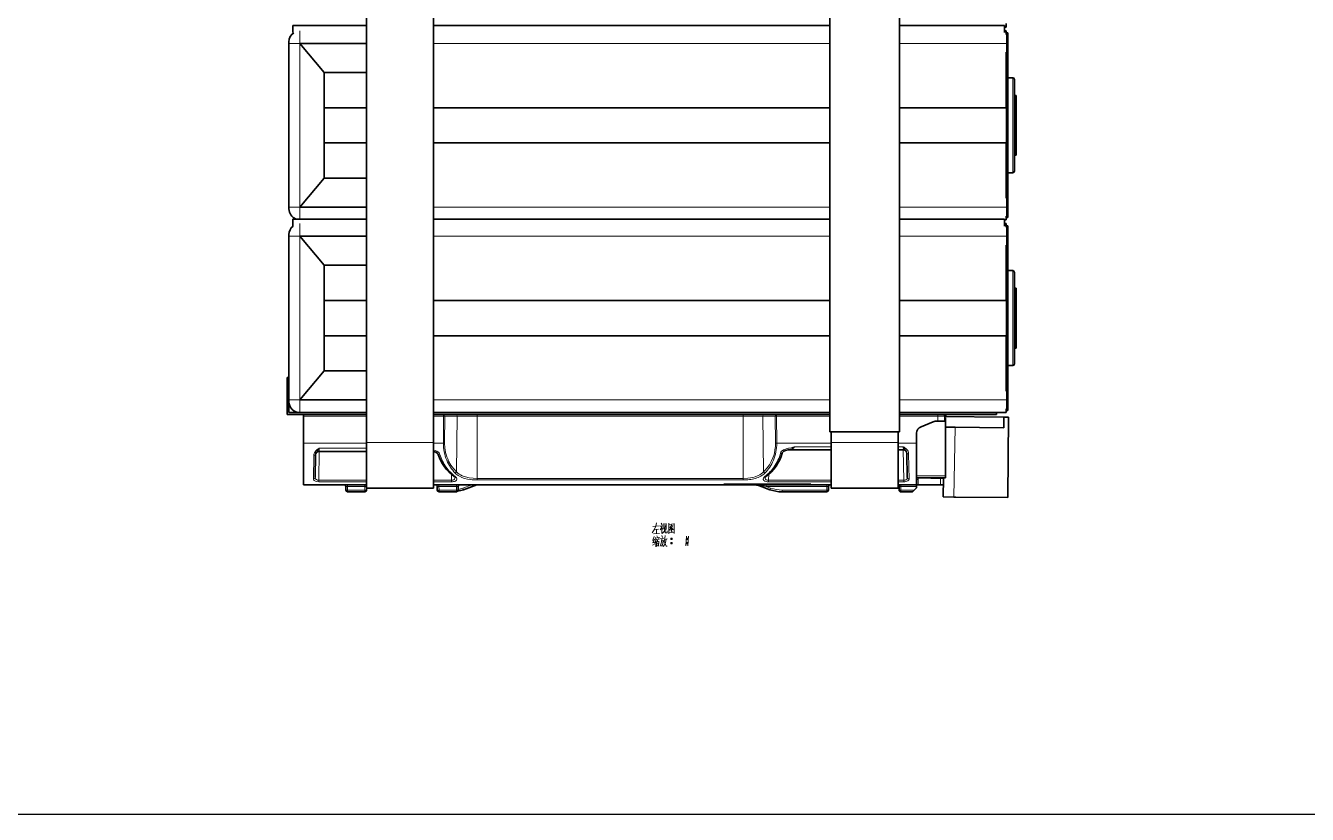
# Model space of a CAD drawing. Extents: x -1051 to 2563, y -231 to 775.
# Drawn here: x -459.7 to -95.6, y -155.3 to 68.8 of the extents above; entities that cross this region are included whole.
import ezdxf

# ---------------------------------------------------------------- set-up
doc = ezdxf.new("R2010")
doc.units = 0

msp = doc.modelspace()

# ---------------------------------------------------------------- linework, layer by layer
at = {"color": 7, "lineweight": 35}
for p, q in [((-362.806, 240.043), (-362.806, -49.677)), ((-343.806, 240.043), (-343.806, -49.677)), ((-231.206, 237.043), (-231.206, -46.677)), ((-211.406, 237.043), (-211.406, -46.677)), ((-362.806, 68.8), (-383.761, 68.8)), ((-231.206, 68.8), (-343.806, 68.8)), ((-181.631, 68.8), (-211.406, 68.8)), ((-384.871, 17.233), (-384.871, 63.733)), ((-180.931, 63.733), (-180.931, 17.233)), ((-180.806, 17.233), (-180.806, 63.733)), ((-180.806, 63.733), (-180.806, 17.233)), ((-180.631, 17.233), (-180.631, 63.733)), ((-231.206, 45.483), (-343.806, 45.483)), ((-181.041, 45.483), (-211.406, 45.483)), ((-231.206, 35.483), (-343.806, 35.483)), ((-181.041, 35.483), (-211.406, 35.483)), ((-362.806, 13.845), (-383.761, 13.845)), ((-231.206, 13.845), (-343.806, 13.845)), ((-181.631, 13.845), (-211.406, 13.845)), ((-384.871, -37.567), (-384.871, 8.933)), ((-180.931, 8.933), (-180.931, -37.567)), ((-180.806, -37.567), (-180.806, 8.933)), ((-180.806, 8.933), (-180.806, -37.567)), ((-180.631, -37.567), (-180.631, 8.933)), ((-231.206, -9.317), (-343.806, -9.317)), ((-181.041, -9.317), (-211.406, -9.317)), ((-231.206, -19.317), (-343.806, -19.317)), ((-181.041, -19.317), (-211.406, -19.317)), ((-362.806, -41.177), (-384.871, -41.177)), ((-231.206, -41.177), (-343.806, -41.177)), ((-248.567, -41.677), (-338.747, -41.677)), ((-255.885, -41.677), (-331.429, -41.677)), ((-183.871, -41.177), (-211.406, -41.177)), ((-180.628, -65.329), (-180.429, -42.501)), ((-261.372, -61.677), (-343.806, -61.677)), ((-236.572, -61.484), (-261.372, -61.484)), ((-236.572, -61.677), (-261.372, -61.677))]:
    msp.add_line(p, q, dxfattribs=at)
at = {"color": 7, "lineweight": 35, "ltscale": 0.026446}
for p, q in [((-181.151, 69.381), (-181.151, 68.323)), ((-181.151, 67.343), (-181.151, 66.286)), ((-181.151, 14.681), (-181.151, 13.623)), ((-181.151, 12.543), (-181.151, 11.486))]:
    msp.add_line(p, q, dxfattribs=at)
at = {"color": 7, "lineweight": 35, "ltscale": 0.05}
for p, q in [((-383.761, 66.8), (-383.761, 68.8)), ((-181.631, 68.8), (-181.631, 66.8)), ((-181.136, 26.983), (-181.136, 24.983)), ((-383.761, 11.845), (-383.761, 13.845)), ((-181.631, 13.845), (-181.631, 11.845)), ((-181.136, 1.183), (-181.136, -0.817))]:
    msp.add_line(p, q, dxfattribs=at)
at = {"color": 7, "lineweight": 13, "ltscale": 0.09025}
for p, q in [((-381.761, 67.343), (-381.761, 63.733)), ((-381.761, 8.933), (-381.761, 12.543)), ((-381.761, -37.567), (-381.761, -41.177))]:
    msp.add_line(p, q, dxfattribs=at)
at = {"color": 7, "lineweight": 35, "ltscale": 0.012}
for p, q in [((-181.631, 68.323), (-181.151, 68.323)), ((-181.631, 67.343), (-181.151, 67.343)), ((-181.151, 13.623), (-181.631, 13.623)), ((-181.151, 12.543), (-181.631, 12.543))]:
    msp.add_line(p, q, dxfattribs=at)
at = {"color": 7, "lineweight": 35, "ltscale": 0.0055}
for p, q in [((-180.931, 66.286), (-181.151, 66.286)), ((-181.151, 61.233), (-180.931, 61.233)), ((-181.151, 53.983), (-180.931, 53.983)), ((-181.151, 26.983), (-180.931, 26.983)), ((-181.151, 19.733), (-180.931, 19.733)), ((-180.931, 14.681), (-181.151, 14.681)), ((-180.931, 11.486), (-181.151, 11.486)), ((-181.151, 6.433), (-180.931, 6.433)), ((-181.151, -0.817), (-180.931, -0.817)), ((-181.151, -27.817), (-180.931, -27.817)), ((-181.151, -35.067), (-180.931, -35.067)), ((-180.931, -40.119), (-181.151, -40.119))]:
    msp.add_line(p, q, dxfattribs=at)
at = {"color": 7, "lineweight": 35, "ltscale": 0.075}
for p, q in [((-180.931, 66.733), (-180.931, 63.733)), ((-180.806, 63.733), (-180.806, 66.733)), ((-180.806, 66.733), (-180.806, 63.733)), ((-180.631, 63.733), (-180.631, 66.733)), ((-180.931, 17.233), (-180.931, 14.233)), ((-180.806, 14.233), (-180.806, 17.233)), ((-180.806, 17.233), (-180.806, 14.233)), ((-180.631, 14.233), (-180.631, 17.233)), ((-180.931, 11.933), (-180.931, 8.933)), ((-180.806, 8.933), (-180.806, 11.933)), ((-180.806, 11.933), (-180.806, 8.933)), ((-180.631, 8.933), (-180.631, 11.933)), ((-180.931, -37.567), (-180.931, -40.567)), ((-180.806, -40.567), (-180.806, -37.567)), ((-180.806, -37.567), (-180.806, -40.567)), ((-180.631, -40.567), (-180.631, -37.567)), ((-230.806, -46.677), (-230.806, -49.677)), ((-211.806, -46.677), (-211.806, -49.677))]:
    msp.add_line(p, q, dxfattribs=at)
at = {"color": 7, "lineweight": 35, "ltscale": 0.003125}
for p, q in [((-180.806, 66.733), (-180.931, 66.733)), ((-180.806, 14.233), (-180.931, 14.233)), ((-180.806, 11.933), (-180.931, 11.933)), ((-180.806, -40.567), (-180.931, -40.567))]:
    msp.add_line(p, q, dxfattribs=at)
at = {"color": 7, "lineweight": 35, "ltscale": 0.063804}
for p, q in [((-180.931, 66.286), (-180.931, 63.733)), ((-180.931, 17.233), (-180.931, 14.681)), ((-180.931, 11.486), (-180.931, 8.933))]:
    msp.add_line(p, q, dxfattribs=at)
at = {"color": 7, "lineweight": 35, "ltscale": 0.004375}
for p, q in [((-180.806, 66.733), (-180.631, 66.733)), ((-180.806, 14.233), (-180.631, 14.233)), ((-180.806, 11.933), (-180.631, 11.933)), ((-180.806, -40.567), (-180.631, -40.567))]:
    msp.add_line(p, q, dxfattribs=at)
at = {"color": 7, "lineweight": 35, "ltscale": 0.0125}
for p, q in [((-384.871, 63.733), (-384.871, 64.233)), ((-178.761, 48.983), (-178.261, 48.983)), ((-178.761, 31.983), (-178.261, 31.983)), ((-178.761, 31.983), (-178.261, 31.983)), ((-384.871, 16.733), (-384.871, 17.233)), ((-384.871, 8.933), (-384.871, 9.433)), ((-178.761, -5.817), (-178.261, -5.817)), ((-178.761, -22.817), (-178.261, -22.817)), ((-178.761, -22.817), (-178.261, -22.817)), ((-384.871, -31.177), (-385.371, -31.177)), ((-384.871, -38.067), (-384.871, -37.567)), ((-183.871, -41.677), (-183.871, -41.177)), ((-198.363, -59.677), (-198.363, -59.177))]:
    msp.add_line(p, q, dxfattribs=at)
at = {"color": 7, "lineweight": 13, "ltscale": 0.07775}
for p, q in [((-381.761, 63.733), (-384.871, 63.733)), ((-381.761, 17.233), (-384.871, 17.233)), ((-381.761, 8.933), (-384.871, 8.933)), ((-381.761, -37.567), (-384.871, -37.567))]:
    msp.add_line(p, q, dxfattribs=at)
at = {"color": 7, "lineweight": 35, "ltscale": 0.473875}
for p, q in [((-381.761, 63.733), (-362.806, 63.733)), ((-381.761, 17.233), (-362.806, 17.233)), ((-381.761, 8.933), (-362.806, 8.933)), ((-381.761, -37.567), (-362.806, -37.567))]:
    msp.add_line(p, q, dxfattribs=at)
at = {"color": 7, "lineweight": 35, "ltscale": 0.268718}
for p, q in [((-374.871, 55.483), (-381.761, 63.733)), ((-374.871, 25.483), (-381.761, 17.233)), ((-374.871, 0.683), (-381.761, 8.933)), ((-374.871, -29.317), (-381.761, -37.567))]:
    msp.add_line(p, q, dxfattribs=at)
at = {"color": 7, "lineweight": 13}
for p, q in [((-381.761, 17.233), (-381.761, 63.733)), ((-231.206, 63.733), (-343.806, 63.733)), ((-180.931, 63.733), (-211.406, 63.733)), ((-231.206, 17.233), (-343.806, 17.233)), ((-180.931, 17.233), (-211.406, 17.233)), ((-381.761, -37.567), (-381.761, 8.933)), ((-231.206, 8.933), (-343.806, 8.933)), ((-180.931, 8.933), (-211.406, 8.933)), ((-231.206, -37.567), (-343.806, -37.567)), ((-180.931, -37.567), (-211.406, -37.567)), ((-331.429, -42.185), (-255.885, -42.185)), ((-255.885, -59.879), (-331.429, -59.879)), ((-255.885, -60.313), (-331.429, -60.313))]:
    msp.add_line(p, q, dxfattribs=at)
at = {"color": 7, "lineweight": 35, "ltscale": 0.0625}
for p, q in [((-180.931, 61.233), (-180.931, 63.733)), ((-180.931, 19.733), (-180.931, 17.233)), ((-180.931, 6.433), (-180.931, 8.933)), ((-180.931, -35.067), (-180.931, -37.567))]:
    msp.add_line(p, q, dxfattribs=at)
at = {"color": 7, "lineweight": 13, "ltscale": 0.003125}
for p, q in [((-180.806, 63.733), (-180.931, 63.733)), ((-180.806, 17.233), (-180.931, 17.233)), ((-180.806, 8.933), (-180.931, 8.933)), ((-180.806, -37.567), (-180.931, -37.567))]:
    msp.add_line(p, q, dxfattribs=at)
at = {"color": 7, "lineweight": 13, "ltscale": 0.004375}
for p, q in [((-180.806, 63.733), (-180.631, 63.733)), ((-180.806, 17.233), (-180.631, 17.233)), ((-180.806, 8.933), (-180.631, 8.933)), ((-180.806, -37.567), (-180.631, -37.567))]:
    msp.add_line(p, q, dxfattribs=at)
at = {"color": 7, "lineweight": 35, "ltscale": 0.39375}
for p, q in [((-181.151, 45.483), (-181.151, 61.233)), ((-181.151, 19.733), (-181.151, 35.483)), ((-181.151, -9.317), (-181.151, 6.433)), ((-181.151, -35.067), (-181.151, -19.317))]:
    msp.add_line(p, q, dxfattribs=at)
at = {"color": 7, "lineweight": 35, "ltscale": 0.301625}
for p, q in [((-362.806, 55.483), (-374.871, 55.483)), ((-374.871, 45.483), (-362.806, 45.483)), ((-362.806, 35.483), (-374.871, 35.483)), ((-362.806, 25.483), (-374.871, 25.483)), ((-362.806, 0.683), (-374.871, 0.683)), ((-374.871, -9.317), (-362.806, -9.317)), ((-362.806, -19.317), (-374.871, -19.317)), ((-362.806, -29.317), (-374.871, -29.317))]:
    msp.add_line(p, q, dxfattribs=at)
at = {"color": 7, "lineweight": 35, "ltscale": 0.25}
for p, q in [((-374.871, 45.483), (-374.871, 55.483)), ((-374.871, 35.483), (-374.871, 45.483)), ((-181.041, 35.483), (-181.041, 45.483)), ((-374.871, 25.483), (-374.871, 35.483)), ((-374.871, -9.317), (-374.871, 0.683)), ((-374.871, -19.317), (-374.871, -9.317)), ((-181.041, -9.317), (-181.041, -19.317)), ((-374.871, -29.317), (-374.871, -19.317)), ((-384.871, -41.177), (-384.871, -31.177))]:
    msp.add_line(p, q, dxfattribs=at)
at = {"color": 7, "lineweight": 35, "ltscale": 0.000376511}
for p, q in [((-181.151, 55.983), (-181.136, 55.983)), ((-181.151, 24.983), (-181.136, 24.983)), ((-181.151, 1.183), (-181.136, 1.183)), ((-181.151, -29.817), (-181.136, -29.817))]:
    msp.add_line(p, q, dxfattribs=at)
at = {"color": 7, "lineweight": 35, "ltscale": 0.050001}
for p, q in [((-181.136, 53.983), (-181.136, 55.983)), ((-181.136, -29.817), (-181.136, -27.817))]:
    msp.add_line(p, q, dxfattribs=at)
at = {"color": 7, "lineweight": 35, "ltscale": 0.03425}
for p, q in [((-180.631, 53.983), (-179.261, 53.983)), ((-180.631, 26.983), (-179.261, 26.983)), ((-180.631, 26.983), (-179.261, 26.983)), ((-180.631, -0.817), (-179.261, -0.817)), ((-180.631, -27.817), (-179.261, -27.817)), ((-180.631, -27.817), (-179.261, -27.817))]:
    msp.add_line(p, q, dxfattribs=at)
at = {"color": 7, "lineweight": 13, "ltscale": 0.3375}
for p, q in [((-179.261, 40.483), (-179.261, 53.983)), ((-179.261, 26.983), (-179.261, 40.483)), ((-179.261, -14.317), (-179.261, -0.817)), ((-179.261, -27.817), (-179.261, -14.317))]:
    msp.add_line(p, q, dxfattribs=at)
at = {"color": 7, "lineweight": 35, "ltscale": 0.325}
for p, q in [((-178.761, 40.483), (-178.761, 53.483)), ((-178.761, 27.483), (-178.761, 40.483)), ((-178.761, -14.317), (-178.761, -1.317)), ((-178.761, -27.317), (-178.761, -14.317)), ((-362.806, -62.677), (-362.806, -49.677)), ((-343.806, -62.677), (-343.806, -49.677)), ((-230.806, -62.677), (-230.806, -49.677)), ((-211.806, -62.677), (-211.806, -49.677))]:
    msp.add_line(p, q, dxfattribs=at)
at = {"color": 7, "lineweight": 35, "ltscale": 0.212486}
msp.add_line((-178.761, 40.984), (-178.761, 49.483), dxfattribs=at)
at = {"color": 7, "lineweight": 35, "ltscale": 0.425}
for p, q in [((-178.261, 31.983), (-178.261, 48.983)), ((-178.261, -22.817), (-178.261, -5.817))]:
    msp.add_line(p, q, dxfattribs=at)
at = {"color": 7, "lineweight": 35, "ltscale": 0.005}
for p, q in [((-178.761, 40.983), (-178.561, 40.983)), ((-178.761, 39.983), (-178.561, 39.983)), ((-178.761, -12.817), (-178.561, -12.817)), ((-178.761, -13.817), (-178.561, -13.817)), ((-178.761, -14.817), (-178.561, -14.817)), ((-178.761, -15.817), (-178.561, -15.817))]:
    msp.add_line(p, q, dxfattribs=at)
at = {"color": 7, "lineweight": 35, "ltscale": 0.025}
for p, q in [((-178.761, 39.983), (-178.761, 40.983)), ((-178.561, 39.983), (-178.561, 40.983)), ((-178.761, -13.817), (-178.761, -12.817)), ((-178.761, -14.817), (-178.761, -13.817)), ((-178.561, -13.817), (-178.561, -12.817)), ((-178.561, -14.817), (-178.561, -13.817)), ((-178.761, -15.817), (-178.761, -14.817)), ((-178.561, -15.817), (-178.561, -14.817)), ((-198.363, -43.677), (-198.363, -42.677))]:
    msp.add_line(p, q, dxfattribs=at)
at = {"color": 7, "lineweight": 35, "ltscale": 0.2125}
msp.add_line((-178.761, 31.483), (-178.761, 39.983), dxfattribs=at)
at = {"color": 7, "lineweight": 35, "ltscale": 0.005124}
for p, q in [((-181.136, 26.983), (-180.931, 26.983)), ((-181.136, -27.817), (-180.931, -27.817))]:
    msp.add_line(p, q, dxfattribs=at)
at = {"color": 7, "lineweight": 13, "ltscale": 0.084715}
msp.add_line((-381.761, 13.845), (-381.761, 17.233), dxfattribs=at)
at = {"color": 7, "lineweight": 35, "ltscale": 0.1875}
msp.add_line((-178.761, -12.817), (-178.761, -5.317), dxfattribs=at)
at = {"color": 7, "lineweight": 35, "ltscale": 0.187499}
msp.add_line((-178.761, -23.317), (-178.761, -15.817), dxfattribs=at)
at = {"color": 7, "lineweight": 35, "ltscale": 0.2625}
msp.add_line((-385.371, -41.677), (-385.371, -31.177), dxfattribs=at)
at = {"color": 7, "lineweight": 35, "ltscale": 0.063803}
msp.add_line((-180.931, -37.567), (-180.931, -40.119), dxfattribs=at)
at = {"color": 7, "lineweight": 35, "ltscale": 0.127464}
msp.add_line((-380.273, -41.677), (-385.371, -41.677), dxfattribs=at)
at = {"color": 7, "lineweight": 35, "ltscale": 0.192736}
msp.add_line((-380.772, -42.177), (-380.772, -49.886), dxfattribs=at)
at = {"color": 7, "lineweight": 13, "ltscale": 0.449129}
for p, q in [((-380.772, -42.177), (-362.806, -42.181)), ((-362.806, -49.886), (-380.772, -49.886))]:
    msp.add_line(p, q, dxfattribs=at)
at = {"color": 7, "lineweight": 35, "ltscale": 0.436629}
msp.add_line((-362.806, -41.677), (-380.272, -41.677), dxfattribs=at)
at = {"color": 7, "lineweight": 35, "ltscale": 0.071326}
msp.add_line((-340.953, -41.677), (-343.806, -41.677), dxfattribs=at)
at = {"color": 7, "lineweight": 13, "ltscale": 0.071326}
msp.add_line((-343.806, -42.185), (-340.953, -42.185), dxfattribs=at)
at = {"color": 7, "lineweight": 13, "ltscale": 0.192523}
for p, q in [((-340.953, -42.185), (-341.009, -49.886)), ((-340.656, -49.886), (-340.6, -42.185)), ((-246.714, -42.185), (-246.659, -49.886)), ((-246.361, -42.185), (-246.305, -49.886))]:
    msp.add_line(p, q, dxfattribs=at)
at = {"color": 7, "lineweight": 35, "ltscale": 0.087696}
for p, q in [((-337.445, -41.677), (-340.953, -41.677)), ((-246.361, -41.677), (-249.869, -41.677))]:
    msp.add_line(p, q, dxfattribs=at)
at = {"color": 7, "lineweight": 13, "ltscale": 0.0125}
for p, q in [((-340.953, -41.677), (-340.953, -42.177)), ((-246.361, -41.677), (-246.361, -42.177))]:
    msp.add_line(p, q, dxfattribs=at)
at = {"color": 7, "lineweight": 13, "ltscale": 0.000218201}
msp.add_line((-340.953, -42.177), (-340.953, -42.185), dxfattribs=at)
at = {"color": 7, "lineweight": 13, "ltscale": 0.000218202}
for p, q in [((-340.6, -42.177), (-340.6, -42.185)), ((-246.715, -42.185), (-246.715, -42.177))]:
    msp.add_line(p, q, dxfattribs=at)
at = {"color": 7, "lineweight": 13, "ltscale": 0.087695}
msp.add_line((-340.6, -42.185), (-337.092, -42.185), dxfattribs=at)
at = {"color": 7, "lineweight": 35, "ltscale": 0.150416}
for p, q in [((-331.429, -41.677), (-337.445, -41.677)), ((-249.869, -41.677), (-255.885, -41.677))]:
    msp.add_line(p, q, dxfattribs=at)
at = {"color": 7, "lineweight": 13, "ltscale": 0.395757}
for p, q in [((-337.092, -42.185), (-337.287, -58.014)), ((-250.222, -42.185), (-250.027, -58.014))]:
    msp.add_line(p, q, dxfattribs=at)
at = {"color": 7, "lineweight": 13, "ltscale": 0.012718}
for p, q in [((-331.429, -42.185), (-331.429, -41.677)), ((-255.885, -42.185), (-255.885, -41.677)), ((-200.572, -42.185), (-200.572, -41.677))]:
    msp.add_line(p, q, dxfattribs=at)
at = {"color": 7, "lineweight": 13, "ltscale": 0.442337}
for p, q in [((-331.429, -42.185), (-331.429, -59.879)), ((-255.885, -42.185), (-255.885, -59.879))]:
    msp.add_line(p, q, dxfattribs=at)
at = {"color": 7, "lineweight": 13, "ltscale": 0.087696}
msp.add_line((-250.222, -42.185), (-246.714, -42.185), dxfattribs=at)
at = {"color": 7, "lineweight": 13, "ltscale": 0.004783}
msp.add_line((-246.552, -42.186), (-246.361, -42.185), dxfattribs=at)
at = {"color": 7, "lineweight": 35, "ltscale": 0.37886}
msp.add_line((-231.206, -41.677), (-246.361, -41.677), dxfattribs=at)
at = {"color": 7, "lineweight": 13, "ltscale": 0.37886}
msp.add_line((-246.361, -42.185), (-231.206, -42.185), dxfattribs=at)
at = {"color": 7, "lineweight": 35, "ltscale": 0.270871}
msp.add_line((-200.572, -41.677), (-211.406, -41.677), dxfattribs=at)
at = {"color": 7, "lineweight": 13, "ltscale": 0.270871}
msp.add_line((-211.406, -42.185), (-200.572, -42.185), dxfattribs=at)
at = {"color": 7, "lineweight": 13, "ltscale": 0.078759}
msp.add_line((-201.513, -43.677), (-198.363, -43.677), dxfattribs=at)
at = {"color": 7, "lineweight": 35, "ltscale": 0.000418923}
msp.add_line((-200.81, -43.576), (-200.793, -43.576), dxfattribs=at)
at = {"color": 7, "lineweight": 35, "ltscale": 0.005533}
msp.add_line((-200.793, -43.576), (-200.572, -43.572), dxfattribs=at)
at = {"color": 7, "lineweight": 35, "ltscale": 0.0375}
msp.add_line((-199.072, -41.677), (-200.572, -41.677), dxfattribs=at)
at = {"color": 7, "lineweight": 13, "ltscale": 0.034663}
msp.add_line((-200.572, -42.185), (-200.572, -43.572), dxfattribs=at)
at = {"color": 7, "lineweight": 35, "ltscale": 0.050008}
msp.add_line((-200.572, -43.572), (-198.572, -43.537), dxfattribs=at)
at = {"color": 7, "lineweight": 35, "ltscale": 0.379986}
msp.add_line((-183.871, -41.677), (-199.071, -41.677), dxfattribs=at)
at = {"color": 7, "lineweight": 35, "ltscale": 0.034009}
msp.add_line((-198.572, -42.177), (-198.572, -43.537), dxfattribs=at)
at = {"color": 7, "lineweight": 35, "ltscale": 0.006346}
msp.add_line((-198.572, -42.573), (-198.567, -42.319), dxfattribs=at)
at = {"color": 7, "lineweight": 35, "ltscale": 0.005136}
msp.add_line((-198.572, -42.525), (-198.568, -42.319), dxfattribs=at)
at = {"color": 7, "lineweight": 35, "ltscale": 0.005218}
msp.add_line((-198.572, -42.677), (-198.363, -42.677), dxfattribs=at)
at = {"color": 7, "lineweight": 35, "ltscale": 0.008929}
for p, q in [((-198.565, -42.677), (-198.559, -42.32)), ((-198.564, -42.677), (-198.558, -42.32))]:
    msp.add_line(p, q, dxfattribs=at)
at = {"color": 7, "lineweight": 35, "ltscale": 0.420018}
msp.add_line((-181.758, -42.466), (-198.558, -42.32), dxfattribs=at)
at = {"color": 7, "lineweight": 35, "ltscale": 0.3875}
msp.add_line((-198.363, -43.677), (-198.363, -59.177), dxfattribs=at)
at = {"color": 7, "lineweight": 35, "ltscale": 0.068}
msp.add_line((-183.871, -41.177), (-181.151, -41.177), dxfattribs=at)
at = {"color": 7, "lineweight": 35, "ltscale": 0.074995}
msp.add_line((-181.756, -42.466), (-181.808, -45.466), dxfattribs=at)
at = {"color": 7, "lineweight": 35, "ltscale": 6.07304e-05}
msp.add_line((-181.777, -42.466), (-181.78, -42.466), dxfattribs=at)
at = {"color": 7, "lineweight": 35, "ltscale": 0.000204538}
msp.add_line((-181.768, -42.466), (-181.776, -42.466), dxfattribs=at)
at = {"color": 7, "lineweight": 35, "ltscale": 0.000204559}
msp.add_line((-181.759, -42.466), (-181.767, -42.466), dxfattribs=at)
at = {"color": 7, "lineweight": 35, "ltscale": 6.05805e-05}
msp.add_line((-181.756, -42.466), (-181.758, -42.466), dxfattribs=at)
at = {"color": 7, "lineweight": 35, "ltscale": 0.033169}
msp.add_line((-181.756, -42.466), (-180.429, -42.501), dxfattribs=at)
at = {"color": 7, "lineweight": 35, "ltscale": 0.026447}
msp.add_line((-181.151, -40.119), (-181.151, -41.177), dxfattribs=at)
at = {"color": 7, "lineweight": 35, "ltscale": 0.495}
msp.add_line((-211.406, -46.677), (-231.206, -46.677), dxfattribs=at)
at = {"color": 7, "lineweight": 13, "ltscale": 0.001503}
msp.add_line((-206.571, -46.971), (-206.572, -47.031), dxfattribs=at)
at = {"color": 7, "lineweight": 35, "ltscale": 0.000124359}
msp.add_line((-206.572, -47.031), (-206.572, -47.026), dxfattribs=at)
at = {"color": 7, "lineweight": 35, "ltscale": 0.071384}
msp.add_line((-206.572, -47.031), (-206.572, -49.886), dxfattribs=at)
at = {"color": 7, "lineweight": 35, "ltscale": 0.093154}
msp.add_line((-201.855, -43.79), (-205.314, -45.174), dxfattribs=at)
at = {"color": 7, "lineweight": 35, "ltscale": 0.06822}
msp.add_line((-195.634, -45.345), (-198.363, -45.321), dxfattribs=at)
at = {"color": 7, "lineweight": 13, "ltscale": 0.495991}
msp.add_line((-195.634, -45.345), (-195.98, -65.182), dxfattribs=at)
at = {"color": 7, "lineweight": 35, "ltscale": 0.345669}
msp.add_line((-195.634, -45.345), (-181.808, -45.466), dxfattribs=at)
at = {"color": 7, "lineweight": 35, "ltscale": 0.294764}
for p, q in [((-380.772, -49.886), (-380.772, -61.677)), ((-206.572, -49.886), (-206.572, -61.677))]:
    msp.add_line(p, q, dxfattribs=at)
at = {"color": 7, "lineweight": 13, "ltscale": 0.475}
for p, q in [((-343.806, -49.677), (-362.806, -49.677)), ((-230.806, -49.677), (-211.806, -49.677))]:
    msp.add_line(p, q, dxfattribs=at)
at = {"color": 7, "lineweight": 13, "ltscale": 0.069935}
msp.add_line((-341.009, -49.886), (-343.806, -49.886), dxfattribs=at)
at = {"color": 7, "lineweight": 13, "ltscale": 0.387469}
msp.add_line((-230.806, -49.886), (-246.305, -49.886), dxfattribs=at)
at = {"color": 7, "lineweight": 13, "ltscale": 0.261385}
msp.add_line((-230.806, -50.89), (-241.262, -50.89), dxfattribs=at)
at = {"color": 7, "lineweight": 13, "ltscale": 0.13087}
msp.add_line((-206.572, -49.886), (-211.806, -49.886), dxfattribs=at)
at = {"color": 7, "lineweight": 13, "ltscale": 0.036004}
msp.add_line((-210.366, -50.89), (-211.806, -50.89), dxfattribs=at)
at = {"color": 7, "lineweight": 13, "ltscale": 0.022077}
msp.add_line((-210.335, -51.773), (-210.366, -50.89), dxfattribs=at)
at = {"color": 7, "lineweight": 13, "ltscale": 0.168575}
msp.add_line((-377.928, -60.048), (-377.815, -53.306), dxfattribs=at)
at = {"color": 7, "lineweight": 35, "ltscale": 0.161553}
msp.add_line((-377.315, -53.163), (-377.428, -59.624), dxfattribs=at)
at = {"color": 7, "lineweight": 13, "ltscale": 0.204545}
msp.add_line((-376.298, -52.182), (-376.441, -60.362), dxfattribs=at)
at = {"color": 7, "lineweight": 13, "ltscale": 0.021593}
msp.add_line((-376.285, -51.318), (-376.315, -52.182), dxfattribs=at)
at = {"color": 7, "lineweight": 35, "ltscale": 0.337717}
msp.add_line((-362.806, -52.182), (-376.315, -52.182), dxfattribs=at)
at = {"color": 7, "lineweight": 13, "ltscale": 0.336965}
msp.add_line((-362.806, -51.318), (-376.285, -51.318), dxfattribs=at)
at = {"color": 7, "lineweight": 35, "ltscale": 0.309357}
msp.add_line((-230.806, -51.789), (-243.181, -51.789), dxfattribs=at)
at = {"color": 7, "lineweight": 13, "ltscale": 0.002434}
msp.add_line((-243.076, -51.783), (-243.173, -51.787), dxfattribs=at)
at = {"color": 7, "lineweight": 13, "ltscale": 0.013419}
msp.add_line((-242.733, -51.247), (-242.207, -51.14), dxfattribs=at)
at = {"color": 7, "lineweight": 35, "ltscale": 0.036786}
msp.add_line((-210.335, -51.789), (-211.806, -51.789), dxfattribs=at)
at = {"color": 7, "lineweight": 13, "ltscale": 0.214358}
msp.add_line((-210.352, -51.789), (-210.202, -60.362), dxfattribs=at)
at = {"color": 7, "lineweight": 13, "ltscale": 0.00040741}
msp.add_line((-210.335, -51.789), (-210.335, -51.773), dxfattribs=at)
at = {"color": 7, "lineweight": 35, "ltscale": 0.171454}
msp.add_line((-209.215, -59.624), (-209.335, -52.767), dxfattribs=at)
at = {"color": 7, "lineweight": 13, "ltscale": 0.178906}
msp.add_line((-208.835, -52.892), (-208.715, -60.048), dxfattribs=at)
at = {"color": 7, "lineweight": 35, "ltscale": 0.449129}
msp.add_line((-362.806, -61.677), (-380.772, -61.677), dxfattribs=at)
at = {"color": 7, "lineweight": 35, "ltscale": 0.04258}
msp.add_line((-379.068, -61.677), (-380.772, -61.677), dxfattribs=at)
at = {"color": 7, "lineweight": 35, "ltscale": 0.004755}
msp.add_line((-378.878, -61.677), (-379.068, -61.677), dxfattribs=at)
at = {"color": 7, "lineweight": 35, "ltscale": 0.013544}
msp.add_line((-378.336, -61.677), (-378.878, -61.677), dxfattribs=at)
at = {"color": 7, "lineweight": 35, "ltscale": 0.020272}
msp.add_line((-377.526, -61.677), (-378.336, -61.677), dxfattribs=at)
at = {"color": 7, "lineweight": 35, "ltscale": 0.023919}
msp.add_line((-376.569, -61.677), (-377.526, -61.677), dxfattribs=at)
at = {"color": 7, "lineweight": 35, "ltscale": 0.182902}
msp.add_line((-369.253, -61.677), (-376.569, -61.677), dxfattribs=at)
at = {"color": 7, "lineweight": 13, "ltscale": 0.011388}
for p, q in [((-376.441, -60.818), (-376.441, -60.362)), ((-338.66, -60.818), (-338.66, -60.362)), ((-248.655, -60.818), (-248.655, -60.362)), ((-210.202, -60.818), (-210.202, -60.362))]:
    msp.add_line(p, q, dxfattribs=at)
at = {"color": 7, "lineweight": 13, "ltscale": 0.34086}
for p, q in [((-376.441, -60.362), (-362.806, -60.362)), ((-362.806, -60.818), (-376.441, -60.818))]:
    msp.add_line(p, q, dxfattribs=at)
at = {"color": 7, "lineweight": 13, "ltscale": 0.012173}
for p, q in [((-368.259, -62.164), (-368.259, -61.677)), ((-363.284, -61.677), (-363.284, -62.164)), ((-342.259, -62.164), (-342.259, -61.677)), ((-337.284, -61.677), (-337.284, -62.164)), ((-249.303, -62.164), (-249.303, -61.677)), ((-232.084, -61.677), (-232.084, -62.164)), ((-211.059, -61.677), (-211.059, -62.164)), ((-368.232, -63.19), (-368.232, -63.677)), ((-342.232, -63.19), (-342.232, -63.677)), ((-337.311, -63.677), (-337.311, -63.19)), ((-244.808, -63.19), (-244.808, -63.677)), ((-232.111, -63.677), (-232.111, -63.19))]:
    msp.add_line(p, q, dxfattribs=at)
at = {"color": 7, "lineweight": 13, "ltscale": 0.128671}
for p, q in [((-343.806, -60.362), (-338.66, -60.362)), ((-338.66, -60.818), (-343.806, -60.818))]:
    msp.add_line(p, q, dxfattribs=at)
at = {"color": 7, "lineweight": 35, "ltscale": 0.013693}
msp.add_line((-343.259, -61.677), (-343.806, -61.677), dxfattribs=at)
at = {"color": 7, "lineweight": 13, "ltscale": 0.041648}
for p, q in [((-338.73, -58.698), (-338.66, -60.362)), ((-248.584, -58.698), (-248.655, -60.362))]:
    msp.add_line(p, q, dxfattribs=at)
at = {"color": 7, "lineweight": 13, "ltscale": 0.068405}
msp.add_line((-335.49, -62.612), (-332.918, -61.677), dxfattribs=at)
at = {"color": 7, "lineweight": 35, "ltscale": 0.102111}
msp.add_line((-335.319, -63.074), (-331.48, -61.677), dxfattribs=at)
at = {"color": 7, "lineweight": 13, "ltscale": 0.010861}
for p, q in [((-331.429, -60.313), (-331.429, -59.879)), ((-255.885, -59.879), (-255.885, -60.313))]:
    msp.add_line(p, q, dxfattribs=at)
at = {"color": 7, "lineweight": 13, "ltscale": 0.000214398}
msp.add_line((-320.636, -61.677), (-320.645, -61.677), dxfattribs=at)
at = {"color": 7, "lineweight": 13, "ltscale": 0.000228914}
msp.add_line((-318.243, -61.676), (-318.253, -61.677), dxfattribs=at)
at = {"color": 7, "lineweight": 13, "ltscale": 0.000351005}
msp.add_line((-316.695, -61.677), (-316.709, -61.676), dxfattribs=at)
at = {"color": 7, "lineweight": 13, "ltscale": 0.000234996}
msp.add_line((-314.107, -61.677), (-314.098, -61.677), dxfattribs=at)
at = {"color": 7, "lineweight": 13, "ltscale": 0.000215161}
msp.add_line((-279.936, -61.677), (-279.945, -61.677), dxfattribs=at)
at = {"color": 7, "lineweight": 13, "ltscale": 0.000275459}
for p, q in [((-277.439, -61.676), (-277.45, -61.677)), ((-275.893, -61.677), (-275.904, -61.676))]:
    msp.add_line(p, q, dxfattribs=at)
at = {"color": 7, "lineweight": 13, "ltscale": 0.000234234}
msp.add_line((-273.398, -61.677), (-273.407, -61.677), dxfattribs=at)
at = {"color": 7, "lineweight": 35, "ltscale": 0.004816}
for p, q in [((-261.372, -61.484), (-261.372, -61.677)), ((-236.572, -61.484), (-236.572, -61.677))]:
    msp.add_line(p, q, dxfattribs=at)
at = {"color": 7, "lineweight": 35, "ltscale": 0.000123599}
msp.add_line((-259.362, -61.677), (-259.367, -61.677), dxfattribs=at)
at = {"color": 7, "lineweight": 35, "ltscale": 0.008738}
msp.add_line((-259.362, -61.677), (-259.013, -61.677), dxfattribs=at)
at = {"color": 7, "lineweight": 35, "ltscale": 0.129748}
msp.add_line((-259.012, -61.677), (-253.823, -61.677), dxfattribs=at)
at = {"color": 7, "lineweight": 35, "ltscale": 0.028172}
msp.add_line((-253.83, -61.677), (-252.703, -61.677), dxfattribs=at)
at = {"color": 7, "lineweight": 13, "ltscale": 0.446206}
for p, q in [((-248.655, -60.362), (-230.806, -60.362)), ((-230.806, -60.818), (-248.655, -60.818))]:
    msp.add_line(p, q, dxfattribs=at)
at = {"color": 7, "lineweight": 35, "ltscale": 0.14413}
msp.add_line((-230.806, -61.677), (-236.572, -61.677), dxfattribs=at)
at = {"color": 7, "lineweight": 13, "ltscale": 0.040101}
for p, q in [((-211.806, -60.362), (-210.202, -60.362)), ((-210.202, -60.818), (-211.806, -60.818))]:
    msp.add_line(p, q, dxfattribs=at)
at = {"color": 7, "lineweight": 35, "ltscale": 0.13087}
msp.add_line((-206.572, -61.677), (-211.806, -61.677), dxfattribs=at)
at = {"color": 7, "lineweight": 13, "ltscale": 0.205218}
msp.add_line((-206.572, -59.177), (-198.363, -59.177), dxfattribs=at)
at = {"color": 7, "lineweight": 35, "ltscale": 0.205218}
msp.add_line((-206.572, -59.677), (-198.363, -59.677), dxfattribs=at)
at = {"color": 7, "lineweight": 35, "ltscale": 0.012173}
msp.add_line((-206.572, -62.164), (-206.572, -61.677), dxfattribs=at)
at = {"color": 7, "lineweight": 35, "ltscale": 0.012282}
msp.add_line((-206.08, -61.677), (-206.572, -61.677), dxfattribs=at)
at = {"color": 7, "lineweight": 35, "ltscale": 0.184729}
msp.add_line((-198.872, -59.87), (-206.258, -59.677), dxfattribs=at)
at = {"color": 7, "lineweight": 13, "ltscale": 0.037282}
msp.add_line((-206.08, -60.185), (-206.08, -61.677), dxfattribs=at)
at = {"color": 7, "lineweight": 35, "ltscale": 0.158598}
msp.add_line((-199.736, -61.677), (-206.08, -61.677), dxfattribs=at)
at = {"color": 7, "lineweight": 13, "ltscale": 0.045759}
msp.add_line((-199.736, -61.677), (-199.768, -59.847), dxfattribs=at)
at = {"color": 7, "lineweight": 35, "ltscale": 0.02052}
msp.add_line((-198.916, -61.677), (-199.736, -61.677), dxfattribs=at)
at = {"color": 7, "lineweight": 35, "ltscale": 0.130209}
msp.add_line((-198.975, -65.077), (-198.884, -59.87), dxfattribs=at)
at = {"color": 7, "lineweight": 13, "ltscale": 0.135051}
msp.add_line((-198.86, -59.677), (-198.955, -65.078), dxfattribs=at)
at = {"color": 7, "lineweight": 35, "ltscale": 0.025663}
for p, q in [((-368.732, -63.19), (-368.759, -62.164)), ((-342.759, -62.164), (-342.732, -63.19)), ((-336.784, -62.164), (-336.811, -63.19)), ((-231.584, -62.164), (-231.611, -63.19)), ((-211.559, -62.164), (-211.532, -63.19))]:
    msp.add_line(p, q, dxfattribs=at)
at = {"color": 7, "lineweight": 13, "ltscale": 0.124371}
for p, q in [((-363.284, -62.164), (-368.259, -62.164)), ((-337.284, -62.164), (-342.259, -62.164))]:
    msp.add_line(p, q, dxfattribs=at)
at = {"color": 7, "lineweight": 13, "ltscale": 0.025663}
for p, q in [((-368.259, -62.164), (-368.232, -63.19)), ((-363.284, -62.164), (-363.311, -63.19)), ((-342.259, -62.164), (-342.232, -63.19)), ((-337.284, -62.164), (-337.311, -63.19)), ((-232.084, -62.164), (-232.111, -63.19)), ((-211.032, -63.19), (-211.059, -62.164))]:
    msp.add_line(p, q, dxfattribs=at)
at = {"color": 7, "lineweight": 13, "ltscale": 0.123027}
for p, q in [((-363.311, -63.19), (-368.232, -63.19)), ((-337.311, -63.19), (-342.232, -63.19))]:
    msp.add_line(p, q, dxfattribs=at)
at = {"color": 7, "lineweight": 35, "ltscale": 0.123027}
for p, q in [((-368.232, -63.677), (-363.311, -63.677)), ((-342.232, -63.677), (-337.311, -63.677))]:
    msp.add_line(p, q, dxfattribs=at)
at = {"color": 7, "lineweight": 13, "ltscale": 0.008624}
msp.add_line((-363.311, -63.19), (-363.311, -63.535), dxfattribs=at)
at = {"color": 7, "lineweight": 13, "ltscale": 0.002627}
msp.add_line((-363.311, -63.535), (-363.311, -63.64), dxfattribs=at)
at = {"color": 7, "lineweight": 13, "ltscale": 0.000605774}
msp.add_line((-363.311, -63.64), (-363.311, -63.664), dxfattribs=at)
at = {"color": 7, "lineweight": 13, "ltscale": 0.000315857}
msp.add_line((-363.311, -63.664), (-363.311, -63.677), dxfattribs=at)
at = {"color": 7, "lineweight": 35, "ltscale": 0.012832}
msp.add_line((-362.798, -62.677), (-362.811, -63.19), dxfattribs=at)
at = {"color": 7, "lineweight": 35, "ltscale": 0.475}
for p, q in [((-362.806, -62.677), (-343.806, -62.677)), ((-211.806, -62.677), (-230.806, -62.677))]:
    msp.add_line(p, q, dxfattribs=at)
at = {"color": 7, "lineweight": 35, "ltscale": 0.000647736}
msp.add_line((-338.713, -63.677), (-338.739, -63.677), dxfattribs=at)
at = {"color": 7, "lineweight": 35, "ltscale": 0.000510703}
msp.add_line((-250.429, -62.273), (-250.41, -62.28), dxfattribs=at)
at = {"color": 7, "lineweight": 35, "ltscale": 0.058026}
msp.add_line((-248.229, -63.074), (-250.41, -62.28), dxfattribs=at)
at = {"color": 7, "lineweight": 13, "ltscale": 0.025314}
msp.add_line((-250.301, -61.993), (-249.303, -62.164), dxfattribs=at)
at = {"color": 7, "lineweight": 13, "ltscale": 0.430469}
msp.add_line((-232.084, -62.164), (-249.303, -62.164), dxfattribs=at)
at = {"color": 7, "lineweight": 13, "ltscale": 0.033131}
msp.add_line((-249.303, -62.164), (-248.058, -62.617), dxfattribs=at)
at = {"color": 7, "lineweight": 13, "ltscale": 0.317434}
msp.add_line((-232.111, -63.19), (-244.808, -63.19), dxfattribs=at)
at = {"color": 7, "lineweight": 35, "ltscale": 0.317434}
msp.add_line((-244.808, -63.677), (-232.111, -63.677), dxfattribs=at)
at = {"color": 7, "lineweight": 35, "ltscale": 0.000766617}
msp.add_line((-211.322, -63.584), (-211.347, -63.565), dxfattribs=at)
at = {"color": 7, "lineweight": 35, "ltscale": 0.000425235}
msp.add_line((-211.182, -63.654), (-211.165, -63.659), dxfattribs=at)
at = {"color": 7, "lineweight": 13, "ltscale": 0.112186}
msp.add_line((-206.572, -62.164), (-211.059, -62.164), dxfattribs=at)
at = {"color": 7, "lineweight": 13, "ltscale": 0.094521}
msp.add_line((-207.251, -63.19), (-211.032, -63.19), dxfattribs=at)
at = {"color": 7, "lineweight": 13, "ltscale": 0.00863}
msp.add_line((-211.032, -63.535), (-211.032, -63.19), dxfattribs=at)
at = {"color": 7, "lineweight": 13, "ltscale": 0.003543}
msp.add_line((-211.032, -63.677), (-211.032, -63.535), dxfattribs=at)
at = {"color": 7, "lineweight": 35, "ltscale": 0.082349}
msp.add_line((-211.032, -63.677), (-207.738, -63.677), dxfattribs=at)
at = {"color": 7, "lineweight": 35, "ltscale": 0.006053}
msp.add_line((-207.738, -63.677), (-207.567, -63.505), dxfattribs=at)
at = {"color": 7, "lineweight": 35, "ltscale": 0.011162}
msp.add_line((-207.567, -63.505), (-207.251, -63.19), dxfattribs=at)
at = {"color": 7, "lineweight": 35, "ltscale": 0.024031}
msp.add_line((-206.572, -62.51), (-207.251, -63.19), dxfattribs=at)
at = {"color": 7, "lineweight": 35, "ltscale": 0.008662}
msp.add_line((-206.572, -62.164), (-206.572, -62.51), dxfattribs=at)
at = {"color": 7, "lineweight": 35, "ltscale": 0.000505274}
msp.add_line((-198.955, -65.078), (-198.975, -65.077), dxfattribs=at)
at = {"color": 7, "lineweight": 35, "ltscale": 0.074403}
msp.add_line((-198.955, -65.078), (-195.98, -65.182), dxfattribs=at)
at = {"color": 7, "lineweight": 35, "ltscale": 0.013157}
msp.add_line((-195.98, -65.182), (-195.454, -65.2), dxfattribs=at)
at = {"color": 7, "lineweight": 35, "ltscale": 0.000554294}
msp.add_line((-195.478, -65.199), (-195.455, -65.2), dxfattribs=at)
at = {"color": 7, "lineweight": 35, "ltscale": 0.370664}
msp.add_line((-195.454, -65.2), (-180.628, -65.329), dxfattribs=at)
msp.add_lwpolyline([(-1051.36, 691.486), (268.584, 691.486), (268.584, -155.338), (-1051.36, -155.338)], close=True)
at = {"color": 7, "lineweight": 13}
for points in [[(-246.714, -42.177), (-246.68, -41.961), (-246.572, -41.776), (-246.471, -41.702), (-246.361, -41.677)], [(-200.572, -42.185), (-198.596, -42.178), (-198.574, -42.177), (-198.572, -42.177)], [(-340.656, -49.886), (-340.591, -51.187), (-340.38, -52.463), (-340.031, -53.692), (-339.792, -54.319), (-339.519, -54.924), (-338.88, -56.062), (-338.131, -57.094), (-337.287, -58.014)], [(-246.659, -49.886), (-246.691, -50.836), (-246.801, -51.772), (-246.986, -52.684), (-247.169, -53.345), (-247.389, -53.983), (-247.845, -55.025), (-248.385, -55.985), (-248.995, -56.857), (-249.661, -57.641), (-250.027, -58.014)], [(-243.07, -51.764), (-242.382, -51.579), (-242.052, -51.457), (-241.752, -51.311), (-241.482, -51.125), (-241.262, -50.89)], [(-241.262, -50.89), (-241.346, -51.078), (-241.562, -51.308)], [(-377.315, -53.163), (-377.32, -53.184), (-377.329, -53.198), (-377.359, -53.223), (-377.413, -53.251), (-377.561, -53.289), (-377.815, -53.306)], [(-377.315, -53.163), (-377.251, -52.812), (-377.096, -52.495), (-376.839, -52.139), (-376.285, -51.318)], [(-342.851, -52.152), (-342.617, -52.284), (-342.404, -52.441), (-342.221, -52.627), (-342.077, -52.84), (-341.98, -53.069)], [(-342.457, -53.08), (-342.449, -53.094), (-342.415, -53.115), (-342.292, -53.127), (-341.98, -53.069)], [(-244.743, -52.699), (-244.754, -52.716), (-244.768, -52.725), (-244.808, -52.737), (-244.887, -52.742), (-245.224, -52.688)], [(-244.38, -51.75), (-244.141, -51.64), (-243.629, -51.463), (-243.274, -51.368)], [(-209.335, -52.767), (-209.381, -52.469), (-209.495, -52.192), (-209.591, -52.029), (-209.805, -51.732)], [(-209.335, -52.767), (-209.331, -52.784), (-209.302, -52.814), (-209.176, -52.862), (-208.835, -52.892)], [(-337.288, -58.015), (-336.943, -58.336), (-336.566, -58.624), (-336.153, -58.881), (-335.711, -59.104), (-334.767, -59.451), (-333.69, -59.697), (-332.569, -59.834), (-331.429, -59.879)], [(-250.027, -58.014), (-250.349, -58.318), (-250.688, -58.583), (-251.106, -58.85), (-251.545, -59.078), (-252.406, -59.408), (-253.059, -59.584), (-253.733, -59.715), (-254.477, -59.811), (-255.885, -59.879)], [(-377.428, -59.624), (-377.485, -59.818), (-377.578, -59.926), (-377.703, -60.003), (-377.928, -60.048)], [(-376.441, -60.818), (-376.943, -60.781), (-377.378, -60.672), (-377.549, -60.596)], [(-376.441, -60.362), (-376.776, -60.329), (-377.071, -60.223), (-377.277, -60.061), (-377.396, -59.849), (-377.428, -59.624)], [(-337.69, -59.637), (-337.719, -59.871), (-337.834, -60.076), (-338.043, -60.236), (-338.321, -60.333), (-338.66, -60.362)], [(-337.66, -59.309), (-337.469, -59.481), (-337.323, -59.666), (-337.204, -59.941), (-337.207, -60.204), (-337.282, -60.363), (-337.417, -60.505), (-337.615, -60.626), (-337.87, -60.719), (-338.166, -60.782)], [(-337.955, -59.312), (-337.822, -59.352), (-337.66, -59.309)], [(-250.301, -61.993), (-250.334, -61.727), (-250.35, -61.686), (-250.356, -61.68), (-250.359, -61.678), (-250.363, -61.677)], [(-248.655, -60.818), (-249.053, -60.795), (-249.578, -60.676), (-249.722, -60.615), (-249.942, -60.467), (-250.074, -60.293), (-250.121, -60.135), (-250.116, -59.968), (-250.046, -59.762), (-249.911, -59.555), (-249.654, -59.309)], [(-249.36, -59.312), (-249.492, -59.352), (-249.654, -59.309)], [(-248.655, -60.362), (-248.988, -60.334), (-249.282, -60.231), (-249.484, -60.071), (-249.598, -59.861), (-249.624, -59.637)], [(-209.215, -59.624), (-209.251, -59.86), (-209.37, -60.065), (-209.582, -60.229), (-209.863, -60.328), (-210.202, -60.362)], [(-209.215, -59.624), (-209.158, -59.818), (-209.065, -59.926), (-208.94, -60.003), (-208.715, -60.048)], [(-368.759, -62.164), (-368.758, -62.163), (-368.749, -62.161), (-368.678, -62.159), (-368.259, -62.164)], [(-368.585, -63.195), (-368.708, -63.193), (-368.729, -63.191), (-368.731, -63.19), (-368.732, -63.19)], [(-342.759, -62.164), (-342.758, -62.163), (-342.749, -62.161), (-342.678, -62.159), (-342.259, -62.164)], [(-337.284, -62.164), (-336.806, -62.16), (-336.787, -62.162), (-336.785, -62.163), (-336.784, -62.164)], [(-232.084, -62.164), (-231.606, -62.16), (-231.587, -62.162), (-231.585, -62.163), (-231.584, -62.164)], [(-211.559, -62.164), (-211.558, -62.163), (-211.549, -62.161), (-211.478, -62.159), (-211.059, -62.164)], [(-280.451, -72.504), (-280.661, -73.449)], [(-279.121, -72.609), (-278.841, -73.029)], [(-278.351, -72.644), (-278.351, -74.324)], [(-277.686, -72.819), (-278.351, -72.889)], [(-277.756, -74.394), (-277.686, -72.714)], [(-276.916, -72.609), (-276.916, -74.079), (-276.916, -75.584)], [(-276.916, -72.644), (-276.916, -74.044), (-276.916, -75.444)], [(-275.446, -72.784), (-276.916, -72.924)], [(-275.481, -75.409), (-275.481, -74.044), (-275.446, -72.644)], [(-281.116, -74.499), (-281.676, -75.374)], [(-281.081, -76.354), (-281.536, -77.439)], [(-281.466, -73.519), (-279.646, -73.379)], [(-281.361, -75.619), (-279.646, -75.514)], [(-280.661, -73.449), (-281.116, -74.499)], [(-280.976, -74.429), (-279.891, -74.324)], [(-280.451, -74.394), (-280.486, -75.584)], [(-280.381, -76.179), (-280.206, -76.564)], [(-278.771, -73.274), (-278.946, -73.764), (-279.436, -74.499)], [(-279.401, -73.484), (-278.841, -73.414)], [(-278.946, -73.764), (-278.946, -75.549)], [(-278.946, -73.939), (-278.631, -74.254)], [(-278.911, -76.109), (-278.806, -76.669)], [(-278.841, -75.549), (-278.561, -75.269)], [(-278.561, -75.269), (-278.316, -74.919)], [(-278.141, -74.289), (-278.316, -74.919)], [(-278.036, -73.239), (-278.141, -74.289)], [(-278.001, -76.074), (-278.071, -76.809)], [(-278.001, -75.269), (-278.001, -74.184)], [(-277.861, -75.374), (-278.001, -75.269)], [(-277.441, -75.374), (-277.861, -75.374)], [(-277.441, -74.744), (-277.441, -75.374)], [(-276.916, -75.339), (-275.551, -75.234)], [(-276.846, -74.534), (-276.356, -74.114)], [(-276.146, -73.064), (-276.706, -73.869)], [(-276.391, -73.624), (-275.691, -74.359)], [(-276.391, -74.709), (-276.041, -75.094)], [(-276.356, -73.414), (-275.901, -73.344)], [(-276.356, -74.114), (-276.146, -73.834)], [(-276.286, -74.324), (-276.041, -74.604)], [(-276.146, -73.834), (-275.796, -73.204)], [(-275.691, -74.359), (-275.516, -74.324)], [(-275.481, -75.514), (-275.481, -75.409), (-275.551, -75.234)], [(-271.946, -76.249), (-272.051, -77.649), (-272.156, -79.049)], [(-271.351, -76.249), (-271.456, -77.649), (-271.561, -79.049)], [(-281.606, -78.804), (-280.906, -78.419)], [(-281.151, -77.369), (-281.571, -77.509)], [(-281.501, -78.139), (-280.976, -77.964)], [(-281.011, -77.124), (-281.466, -78.139)], [(-280.696, -77.649), (-281.011, -78.139)], [(-280.766, -76.669), (-280.871, -77.229)], [(-280.766, -76.809), (-279.716, -76.669)], [(-280.521, -77.089), (-280.696, -77.649)], [(-280.661, -77.579), (-280.661, -79.294)], [(-280.451, -77.369), (-279.751, -77.264)], [(-280.381, -77.789), (-280.346, -79.189)], [(-280.381, -77.894), (-279.856, -77.824)], [(-280.346, -78.454), (-279.961, -78.384)], [(-279.891, -78.944), (-280.311, -79.014)], [(-280.136, -77.334), (-280.206, -77.894)], [(-279.821, -77.719), (-279.891, -79.119)], [(-279.681, -76.564), (-279.821, -77.019)], [(-278.911, -76.949), (-279.016, -77.859), (-279.121, -78.279), (-279.436, -79.154)], [(-279.401, -77.019), (-278.351, -76.879)], [(-278.596, -77.439), (-278.701, -78.279), (-278.841, -79.119), (-279.051, -78.839)], [(-278.981, -77.614), (-278.596, -77.544)], [(-278.211, -78.699), (-278.596, -79.224)], [(-278.211, -77.439), (-278.386, -77.999)], [(-278.281, -77.684), (-277.721, -79.119)], [(-278.071, -76.809), (-278.211, -77.439)], [(-277.931, -78.069), (-278.211, -78.699)], [(-278.141, -77.194), (-277.441, -77.054)], [(-277.721, -77.124), (-277.931, -78.069)], [(-277.721, -79.119), (-277.406, -79.119)], [(-276.391, -76.984), (-276.006, -76.984)], [(-276.391, -78.244), (-276.006, -78.244)], [(-276.356, -76.879), (-276.041, -76.879)], [(-276.356, -77.124), (-276.041, -77.124)], [(-276.356, -78.139), (-276.041, -78.139)], [(-276.356, -78.384), (-276.041, -78.384)], [(-271.946, -76.984), (-271.561, -76.984)], [(-271.946, -78.244), (-271.561, -78.244)], [(-271.911, -76.879), (-271.596, -76.879)], [(-271.911, -77.124), (-271.596, -77.124)], [(-271.911, -78.139), (-271.596, -78.139)], [(-271.911, -78.384), (-271.596, -78.384)]]:
    msp.add_lwpolyline(points, dxfattribs=at)
at = {"color": 7, "lineweight": 35}
for points in [[(-343.806, -52.247), (-343.181, -52.449), (-342.793, -52.658), (-342.582, -52.851), (-342.457, -53.08)], [(-243.07, -51.764), (-243.789, -51.961), (-244.256, -52.164), (-244.53, -52.363), (-244.717, -52.627), (-244.743, -52.699)], [(-337.69, -59.637), (-337.692, -59.622), (-337.737, -59.53), (-337.923, -59.336), (-337.955, -59.312)], [(-249.624, -59.636), (-249.622, -59.622), (-249.577, -59.53), (-249.391, -59.336), (-249.36, -59.312)]]:
    msp.add_lwpolyline(points, dxfattribs=at)
at = {"color": 7, "lineweight": 13}
for points in [[(-276.286, -77.194), (-276.111, -77.194), (-276.006, -77.089), (-276.006, -76.914), (-276.111, -76.809), (-276.286, -76.809), (-276.391, -76.914), (-276.391, -77.089)], [(-276.286, -78.454), (-276.111, -78.454), (-276.006, -78.349), (-276.006, -78.174), (-276.111, -78.069), (-276.286, -78.069), (-276.391, -78.174), (-276.391, -78.349)], [(-271.841, -77.194), (-271.666, -77.194), (-271.561, -77.089), (-271.561, -76.914), (-271.666, -76.809), (-271.841, -76.809), (-271.946, -76.914), (-271.946, -77.089)], [(-271.841, -78.454), (-271.666, -78.454), (-271.561, -78.349), (-271.561, -78.174), (-271.666, -78.069), (-271.841, -78.069), (-271.946, -78.174), (-271.946, -78.349)]]:
    msp.add_lwpolyline(points, close=True, dxfattribs=at)
at = {"color": 7, "lineweight": 35}
for centre, radius, start, end in [((-381.761, 64.233), 3.11, 124.38608, 180.00001), ((-179.261, 53.483), 0.5, 0, 90), ((-179.261, 27.483), 0.5, 270, 360), ((-179.261, 27.483), 0.5, 270, 360), ((-381.761, 16.733), 3.11, 180.00001, 248.25934), ((-381.761, 9.433), 3.11, 129.16684, 180.00001), ((-179.261, -1.317), 0.5, 0, 90), ((-179.261, -27.317), 0.5, 270, 360), ((-179.261, -27.317), 0.5, 270, 360), ((-381.761, -38.067), 3.11, 180.00001, 270), ((-380.272, -42.177), 0.5, 90, 180.00001), ((-200.741, -46.575), 3, 91, 111.80141), ((-199.072, -42.177), 0.5, 0, 90), ((-199.103, -42.677), 1, 20.73629, 83.74795), ((-204.572, -47.031), 2, 111.80141, 180.00001), ((-376.314, -53.182), 1.001, 90.04087, 178.95708), ((-330.653, -49.292), 12.397, 197.79079, 233.91717), ((-256.656, -49.297), 12.39, 306.07411, 344.06047), ((-210.336, -52.79), 1.001, 1.04309, 89.96204), ((-369.259, -62.177), 0.5, 1.5, 90), ((-343.259, -62.177), 0.5, 1.5, 90), ((-336.284, -62.177), 0.5, 90, 178.5), ((-253.83, -71.677), 10, 70, 90), ((-231.085, -62.177), 0.5, 90, 178.5), ((-212.059, -62.177), 0.5, 1.5, 59.70208), ((-368.232, -63.177), 0.5, 181.5, 270), ((-363.311, -63.177), 0.5, 270, 358.5), ((-342.232, -63.177), 0.5, 181.5, 270), ((-337.311, -63.177), 0.5, 270, 358.5), ((-338.739, -53.677), 10, 280.35162, 290), ((-244.808, -53.677), 10, 250, 270), ((-232.111, -63.177), 0.5, 270, 358.5), ((-211.032, -63.177), 0.5, 181.5, 220.19589), ((-211.022, -63.167), 0.513, 220.28905, 230.79337), ((-211.031, -63.174), 0.503, 234.54012, 244.48486), ((-211.027, -63.164), 0.514, 244.60089, 252.46995), ((-211.032, -63.175), 0.502, 254.55547, 269.97479)]:
    msp.add_arc(centre, radius, start, end, dxfattribs=at)
at = {"color": 7, "lineweight": 13}
for centre, radius, start, end in [((-334.338, -1037.374), 995.193, 89.832499, 90.158538), ((-252.977, -1030.407), 988.225, 89.840279, 90.168619), ((-328.702, -49.984), 12.307, 179.54454, 202.68443), ((-258.568, -49.992), 12.262, 337.27598, 0.49539), ((-242.258, -48.514), 2.577, 282.32804, 292.75529), ((-202.031, -46.041), 9.644, 210.19196, 213.18488), ((-215.237, -59.327), 9.741, 56.79514, 60.00255), ((-376.052, -53.341), 1.764, 154.43502, 178.84445), ((-375.739, -53.489), 2.11, 134.98137, 154.48833), ((-375.029, -54.214), 3.126, 123.3164, 134.78574), ((-371.499, -59.651), 9.609, 119.87445, 123.10156), ((-345.574, -58.823), 7.222, 72.39346, 75.8364), ((-344.554, -55.677), 3.915, 64.20137, 72.68699), ((-329.936, -49.383), 12.595, 197.01732, 215.56191), ((-257.383, -49.381), 12.601, 325.25298, 344.7853), ((-239.551, -66.74), 15.817, 101.60383, 103.61206), ((-243.279, -47.996), 3.793, 273.07419, 281.17878), ((-243.12, -48.755), 3.017, 281.01327, 291.24598), ((-245.112, -36.402), 15.022, 281.15161, 283.09698), ((-242.683, -49.835), 1.851, 290.74091, 307.2656), ((-203.781, -47.087), 7.606, 213.80461, 217.63266), ((-211.615, -53.767), 3.105, 44.92885, 56.52921), ((-210.922, -53.066), 2.118, 25.24528, 44.74107), ((-210.639, -52.931), 1.805, 1.21566, 25.18759), ((-330.246, -49.598), 12.218, 215.58565, 232.63987), ((-329.306, -50.217), 11.658, 202.77264, 224.36017), ((-338.01, -57.646), 0.811, 297.07416, 332.96897), ((-249.305, -57.646), 0.811, 207.02791, 242.94338), ((-257.973, -50.241), 11.616, 315.60221, 337.27535), ((-257.086, -49.581), 12.242, 307.37687, 325.22758), ((-377.413, -60.06), 0.515, 178.63684, 214.11551), ((-377.204, -59.893), 0.783, 215.69512, 243.9112), ((-338.651, -57.49), 3.328, 269.85397, 278.3805), ((-333.967, -54.728), 5.172, 224.73462, 241.34095), ((-331.456, -45.151), 15.162, 263.20716, 270.10114), ((-255.861, -45.113), 15.2, 269.9094, 276.7845), ((-255.337, -49.213), 11.066, 276.59666, 285.62282), ((-253.838, -81.075), 19.398, 84.76102, 89.97684), ((-254.257, -53.012), 7.115, 285.48843, 298.4631), ((-254.08, -83.548), 21.883, 80.05521, 84.71975), ((-253.344, -54.732), 5.167, 298.64444, 315.26923), ((-210.187, -57.597), 3.221, 269.72881, 280.83016), ((-209.891, -59.016), 1.77, 280.06076, 296.75933), ((-209.439, -59.892), 0.783, 296.0927, 324.29645), ((-209.229, -60.06), 0.514, 325.83297, 1.39225), ((-207.079, -60.185), 0.998, 359.99866, 30.64017), ((-362.963, -71.054), 8.895, 88.98967, 92.06677), ((-338.729, -53.712), 9.472, 281.71232, 289.99661), ((-244.808, -53.69), 9.5, 250.00016, 269.99984)]:
    msp.add_arc(centre, radius, start, end, dxfattribs=at)
for centre, major_axis, ratio, start_param, end_param in [((-340.953, -42.177), (0, 0.5), 0.7071068, 4.712389, 6.2831853), ((-340.953, -42.177), (-0.5, 0.004), 0.017452, 1.5709225, 2.3561945), ((-337.445, -42.177), (0, 0.5), 0.7071068, 4.712389, 6.2831853), ((-249.869, -42.177), (0, 0.5), 0.7071068, 0, 1.5707963), ((-246.361, -42.177), (-0.5, -0.004), 0.017452, 0.7853982, 1.1780341), ((-341.009, -49.877), (0.5, -0.004), 0.017452, 4.7125152, 5.4977871), ((-246.305, -49.877), (-0.5, -0.004), 0.017452, 0.7853982, 1.5706701), ((-201.962, -70.82), (43.206, -18.292), 0.1629457, 3.0072338, 3.1636587), ((-258.965, -5.321), (79.115, 52.48), 0.2080896, 3.2492671, 3.3804718), ((-206.072, -60.177), (-0.5, 0), 0.0174551, 6.2831853, 7.836531), ((-368.232, -63.177), (-0.5, -0.013), 0.026168, 0.7850555, 1.5701111), ((-363.311, -63.177), (-0.5, 0.013), 0.026168, 1.5714814, 2.3565371), ((-363.311, -63.177), (0.5, -0.013), 0.026168, 5.4981298, 6.2831853), ((-342.232, -63.177), (-0.5, -0.013), 0.026168, 0, 1.5701111), ((-337.311, -63.177), (0.5, -0.013), 0.026168, 4.7130742, 6.2831853), ((-335.49, -62.604), (-0.171, 0.47), 0.0059699, 1.587197, 3.1415927), ((-250.239, -61.81), (0.171, 0.47), 0.0089558, 3.1415927, 4.3146813), ((-248.058, -62.604), (-0.171, -0.47), 0.0089558, 0, 1.5461955), ((-232.111, -63.177), (0.5, -0.013), 0.026168, 4.7130742, 6.2831853), ((-211.032, -63.177), (-0.5, -0.013), 0.026168, 0, 1.5701111)]:
    msp.add_ellipse(centre, major_axis=major_axis, ratio=ratio, start_param=start_param, end_param=end_param, dxfattribs=at)

doc.saveas('drawing.dxf')
